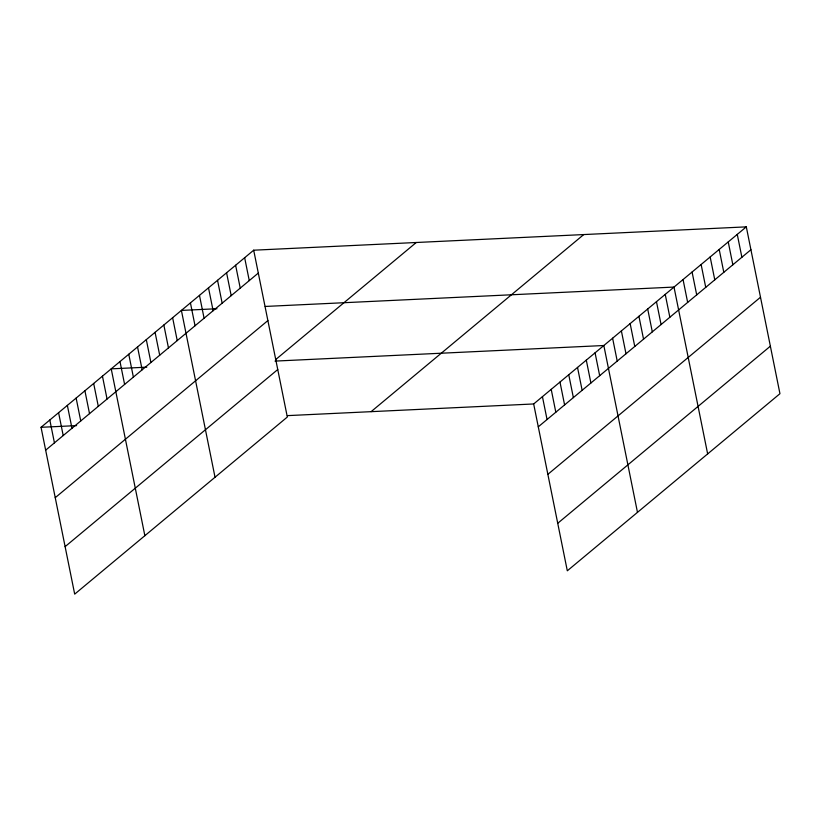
<?xml version="1.0" encoding="UTF-8"?>
<svg xmlns="http://www.w3.org/2000/svg" width="821" height="821" viewBox="0 0 821 821"><rect width="100%" height="100%" fill="white"/><g stroke="black" fill="none" stroke-linecap="round" stroke-linejoin="round"><path stroke-width="1.23" d="M253.689 250.2L287.329 417.037L74.69 594.137L41.05 427.3L253.689 250.2L746.31 226.863L779.95 393.7L567.311 570.8L533.671 403.963L746.31 226.863M45.658 450.175L258.307 273.075M55.243 497.68L267.882 320.58M275.733 359.536L416.257 242.503M65.116 546.632L277.755 369.532M371.102 411.66L583.752 234.56M538.278 426.828L750.917 249.728M547.853 474.343L760.503 297.243M557.726 523.285L770.375 346.185M216.96 308.737L181.4 310.42L215.03 477.258M265.214 306.449L674.01 287.073L707.651 453.91M146.785 367.172L111.225 368.855L144.865 535.692M275.014 361.096L603.835 345.518L637.476 512.355M41.05 427.3L76.61 425.617M287.36 415.631L533.671 403.963M737.268 234.385L741.886 257.26M728.237 241.918L732.845 264.783M719.196 249.44L723.804 272.315M710.165 256.973L714.773 279.838M701.124 264.495L705.732 287.36M692.082 272.018L696.701 294.893M683.051 279.55L687.659 302.415M665.236 294.38L669.854 317.245M656.472 301.687L661.079 324.552M647.697 308.994L652.305 331.858M638.923 316.301L643.541 339.165M630.148 323.597L634.766 346.472M621.384 330.904L625.992 353.779M612.61 338.211L617.218 361.086M595.071 352.825L599.679 375.69M586.297 360.132L590.904 382.997M577.522 367.439L582.13 390.303M568.748 374.735L573.366 397.61M559.984 382.042L564.591 404.917M551.209 389.349L555.817 412.214M542.435 396.656L547.053 419.521M244.658 257.732L249.266 280.597M235.617 265.255L240.235 288.13M226.586 272.788L231.194 295.652M217.544 280.31L222.152 303.175M208.503 287.832L213.121 310.707M199.472 295.365L204.08 318.23M190.431 302.887L195.039 325.763M172.626 317.727L177.233 340.592M163.851 325.024L168.459 347.899M155.077 332.331L159.695 355.206M146.312 339.637L150.92 362.502M137.538 346.944L142.146 369.809M128.764 354.251L133.382 377.116M119.989 361.558L124.607 384.423M102.451 376.162L107.058 399.037M93.676 383.469L98.294 406.344M84.912 390.775L89.52 413.64M76.137 398.082L80.745 420.947M67.363 405.389L71.971 428.254M58.589 412.696L63.207 435.561M49.824 419.993L54.432 442.868"/></g></svg>
